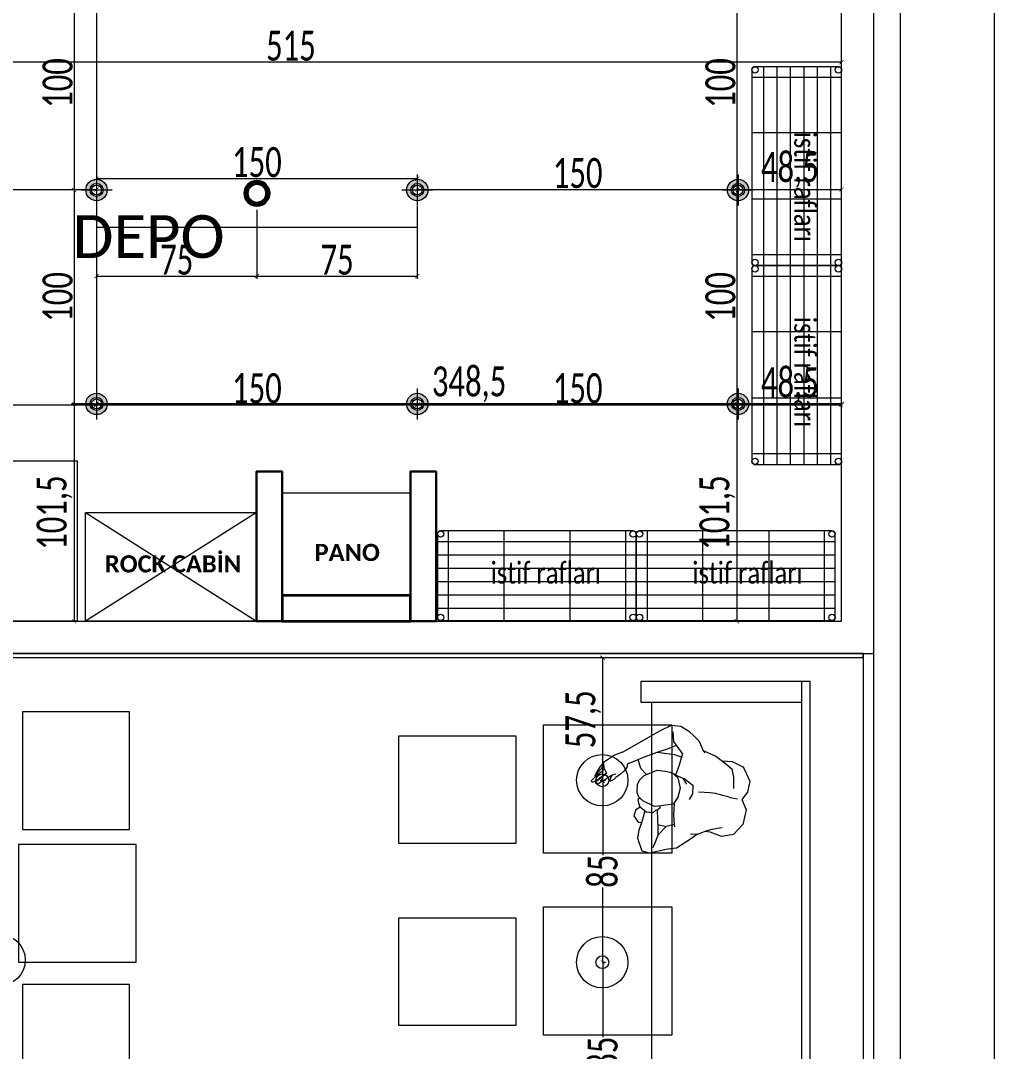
# Model space of a CAD drawing. Header units: millimetres. Extents: x -24 to 530668, y -246875 to -2983.
# Drawn here: x 266336.4 to 266791.7, y -114444.6 to -113962.8 of the extents above; entities that cross this region are included whole.
import ezdxf
from ezdxf.enums import TextEntityAlignment as Align

# ---------------------------------------------------------------- set-up
doc = ezdxf.new("R2010")
doc.units = ezdxf.units.MM
doc.header["$PDMODE"] = 2
doc.layers.get('0').update_dxf_attribs({"lineweight": 20})
for name, color, linetype, lineweight in [('10_1_1_BA_tasiyici', 1, 'Continuous', 40), ('ahsap', 34, 'Continuous', 25), ('aydınlatma', 40, 'Continuous', 20), ('elektrik panosu', 1, 'Continuous', 25), ('t_aydınlatma', 40, 'Continuous', 18), ('t_kutu p', 50, 'Continuous', 30), ('t_tarama', 253, 'Continuous', 5), ('ölçü', 251, 'Continuous', 5)]:
    doc.layers.add(name, color=color, linetype=linetype, lineweight=lineweight)
doc.styles.add('OLUŞTURULMUŞ_STİL_1', font='arialbd.ttf')
doc.styles.get("Standard").update_dxf_attribs({"font": 'times.ttf', "height": 12})
doc.styles.add('text2', font='calibri.ttf', dxfattribs={"width": 0.8})
doc.styles.add('txt_tur_1', font='arial.ttf', dxfattribs={"height": 1.5})
doc.styles.add('Ölçü50', font='calibri.ttf', dxfattribs={"width": 0.7})
doc.dimstyles.new('olcu10', dxfattribs={"dimtxt": 14, "dimasz": 2, "dimexe": 1.25, "dimexo": 0.625, "dimgap": 0.5, "dimtad": 1, "dimdec": 1, "dimrnd": 0.5, "dimzin": 9, "dimtxsty": 'Ölçü50', "dimblk": 'ARCHTICK', "dimcen": 2, "dimclrd": 256, "dimclre": 256, "dimclrt": 6, "dimazin": 2, "dimtfac": 1, "dimtdec": 1, "dimtix": 1, "dimtmove": 0, "dimatfit": 3, "dimldrblk": 'ARCHTICK', "dimfxl": 1, "dimlwd": -1, "dimarcsym": 0})

# ---------------------------------------------------------------- blocks, each defined once
blk = doc.blocks.new('DGHH')
at = {"layer": 'aydınlatma'}
for radius in [20, 5]:
    blk.add_circle((254314.95, -103870.92, 2092.61), radius, dxfattribs=at)
blk = doc.blocks.new('sıva altı armatür')
at = {"layer": 't_aydınlatma', "lineweight": 5}
h = blk.add_hatch(color=256, dxfattribs=at)
h.dxf.hatch_style = 1
h.paths.add_polyline_path([(-5, 0.03), (-3.04, 0.03, -0.404348), (-0.07, 3.04), (-0.07, 5, 0.408216)])
h.paths.add_polyline_path([(-5, 0.03, 0.412028), (-0.07, -5), (-0.07, -3.04, -0.410615), (-3.04, 0.03)])
h.paths.add_polyline_path([(0, -3.04, -0.005763), (-0.07, -3.04), (-0.07, -5, 0.003498), (0, -5, 0.416126), (5, 0.03), (3.04, 0.03, -0.417365)])
h.paths.add_polyline_path([(0, 5, 0.003498), (-0.07, 5), (-0.07, 3.04, -0.005763), (0, 3.04, -0.411069), (3.04, 0.03), (5, 0.03, 0.412304)])
for p, q in [((0, 7.25), (0, -7.25)), ((-7.25, 0), (7.25, 0))]:
    blk.add_line(p, q, dxfattribs=at)
for radius in [5, 3.04, 2.32]:
    blk.add_circle((0, 0), radius, dxfattribs=at)
blk = doc.blocks.new('_ArchTick')
at = {"color": 0, "linetype": 'ByBlock', "const_width": 0.15}
blk.add_lwpolyline([(-0.5, -0.5), (0.5, 0.5)], dxfattribs=at)
blk = doc.blocks.new('*D806')
at = {"layer": 'DEFPOINTS', "color": 0, "transparency": 16777216}
for p in [(261160.21, -113531.29), (261159.65, -113631.29), (261160.21, -113631.29)]:
    blk.add_point(p, dxfattribs=at)
at = {"layer": 'ölçü', "lineweight": -2, "transparency": 16777216}
for p, q in [((261159.58, -113531.29), (261158.4, -113531.29)), ((261159.58, -113631.29), (261158.4, -113631.29))]:
    blk.add_line(p, q, dxfattribs=at)
at = {"layer": 'ölçü', "transparency": 16777216}
blk.add_line((261159.65, -113531.29), (261159.65, -113631.29), dxfattribs=at)
at = {"layer": 'ölçü', "transparency": 16777216, "xscale": 2, "yscale": 2, "zscale": 2}
for p, rotation in [((261159.65, -113531.29), 90), ((261159.65, -113631.29), 270)]:
    blk.add_blockref('_ArchTick', p, dxfattribs=dict(at, rotation=rotation))
at = {"layer": 'ölçü', "color": 6, "transparency": 16777216, "insert": (261151.98, -113581.29), "char_height": 14, "attachment_point": 5, "rotation": 90, "style": 'Ölçü50'}
blk.add_mtext('100', dxfattribs=at)
blk = doc.blocks.new('*D807')
at = {"layer": 'DEFPOINTS', "color": 0, "transparency": 16777216}
for p in [(261160.21, -113631.29), (261159.65, -113731.29), (261160.21, -113731.29)]:
    blk.add_point(p, dxfattribs=at)
at = {"layer": 'ölçü', "lineweight": -2, "transparency": 16777216}
for p, q in [((261159.58, -113631.29), (261158.4, -113631.29)), ((261159.58, -113731.29), (261158.4, -113731.29))]:
    blk.add_line(p, q, dxfattribs=at)
at = {"layer": 'ölçü', "transparency": 16777216}
blk.add_line((261159.65, -113631.29), (261159.65, -113731.29), dxfattribs=at)
at = {"layer": 'ölçü', "transparency": 16777216, "xscale": 2, "yscale": 2, "zscale": 2}
for p, rotation in [((261159.65, -113631.29), 90), ((261159.65, -113731.29), 270)]:
    blk.add_blockref('_ArchTick', p, dxfattribs=dict(at, rotation=rotation))
at = {"layer": 'ölçü', "color": 6, "transparency": 16777216, "insert": (261151.98, -113681.29), "char_height": 14, "attachment_point": 5, "rotation": 90, "style": 'Ölçü50'}
blk.add_mtext('100', dxfattribs=at)
blk = doc.blocks.new('*D808')
at = {"layer": 'DEFPOINTS', "color": 0, "transparency": 16777216}
for p in [(261160.21, -113731.29), (261159.65, -113832.9), (261160.21, -113832.9)]:
    blk.add_point(p, dxfattribs=at)
at = {"layer": 'ölçü', "lineweight": -2, "transparency": 16777216}
for p, q in [((261159.58, -113731.29), (261158.4, -113731.29)), ((261159.58, -113832.9), (261158.4, -113832.9))]:
    blk.add_line(p, q, dxfattribs=at)
at = {"layer": 'ölçü', "transparency": 16777216}
blk.add_line((261159.65, -113731.29), (261159.65, -113832.9), dxfattribs=at)
at = {"layer": 'ölçü', "transparency": 16777216, "xscale": 2, "yscale": 2, "zscale": 2}
for p, rotation in [((261159.65, -113731.29), 90), ((261159.65, -113832.9), 270)]:
    blk.add_blockref('_ArchTick', p, dxfattribs=dict(at, rotation=rotation))
at = {"layer": 'ölçü', "color": 6, "transparency": 16777216, "insert": (261150.52, -113782.1), "char_height": 14, "attachment_point": 5, "rotation": 90, "style": 'Ölçü50'}
blk.add_mtext('101,5', dxfattribs=at)
blk = doc.blocks.new('*D810')
at = {"layer": 'DEFPOINTS', "color": 0, "transparency": 16777216}
for p in [(260710.21, -113631.29), (260860.21, -113631.08), (260860.21, -113631.08)]:
    blk.add_point(p, dxfattribs=at)
at = {"layer": 'ölçü', "lineweight": -2, "transparency": 16777216}
for p, q in [((260710.21, -113630.66), (260710.21, -113629.83)), ((260860.21, -113631.71), (260860.21, -113632.33))]:
    blk.add_line(p, q, dxfattribs=at)
at = {"layer": 'ölçü', "transparency": 16777216}
blk.add_line((260710.21, -113631.08), (260860.21, -113631.08), dxfattribs=at)
at = {"layer": 'ölçü', "transparency": 16777216, "xscale": 2, "yscale": 2, "zscale": 2, "rotation": 180}
blk.add_blockref('_ArchTick', (260710.21, -113631.08), dxfattribs=at)
at = {"layer": 'ölçü', "transparency": 16777216, "xscale": 2, "yscale": 2, "zscale": 2}
blk.add_blockref('_ArchTick', (260860.21, -113631.08), dxfattribs=at)
at = {"layer": 'ölçü', "color": 6, "transparency": 16777216, "insert": (260785.21, -113623.41), "char_height": 14, "attachment_point": 5, "style": 'Ölçü50'}
blk.add_mtext('150', dxfattribs=at)
blk = doc.blocks.new('*D811')
at = {"layer": 'DEFPOINTS', "color": 0, "transparency": 16777216}
for p in [(260860.21, -113626), (261010.21, -113626), (261010.21, -113626)]:
    blk.add_point(p, dxfattribs=at)
at = {"layer": 'ölçü', "transparency": 16777216}
blk.add_line((260860.21, -113626), (261010.21, -113626), dxfattribs=at)
at = {"layer": 'ölçü', "lineweight": -2, "transparency": 16777216}
for p, q in [((260860.21, -113626.63), (260860.21, -113627.25)), ((261010.21, -113626.63), (261010.21, -113627.25))]:
    blk.add_line(p, q, dxfattribs=at)
at = {"layer": 'ölçü', "transparency": 16777216, "xscale": 2, "yscale": 2, "zscale": 2, "rotation": 180}
blk.add_blockref('_ArchTick', (260860.21, -113626), dxfattribs=at)
at = {"layer": 'ölçü', "transparency": 16777216, "xscale": 2, "yscale": 2, "zscale": 2}
blk.add_blockref('_ArchTick', (261010.21, -113626), dxfattribs=at)
at = {"layer": 'ölçü', "color": 6, "transparency": 16777216, "insert": (260935.21, -113618.33), "char_height": 14, "attachment_point": 5, "style": 'Ölçü50'}
blk.add_mtext('150', dxfattribs=at)
blk = doc.blocks.new('*D812')
at = {"layer": 'DEFPOINTS', "color": 0, "transparency": 16777216}
for p in [(261010.21, -113631.08), (261160.21, -113631.08), (261160.21, -113631.85)]:
    blk.add_point(p, dxfattribs=at)
at = {"layer": 'ölçü', "transparency": 16777216}
blk.add_line((261010.21, -113631.08), (261160.21, -113631.08), dxfattribs=at)
at = {"layer": 'ölçü', "lineweight": -2, "transparency": 16777216}
for p, q in [((261160.21, -113631.22), (261160.21, -113629.83)), ((261010.21, -113631.71), (261010.21, -113632.33))]:
    blk.add_line(p, q, dxfattribs=at)
at = {"layer": 'ölçü', "transparency": 16777216, "xscale": 2, "yscale": 2, "zscale": 2, "rotation": 180}
blk.add_blockref('_ArchTick', (261010.21, -113631.08), dxfattribs=at)
at = {"layer": 'ölçü', "transparency": 16777216, "xscale": 2, "yscale": 2, "zscale": 2}
blk.add_blockref('_ArchTick', (261160.21, -113631.08), dxfattribs=at)
at = {"layer": 'ölçü', "color": 6, "transparency": 16777216, "insert": (261085.21, -113623.41), "char_height": 14, "attachment_point": 5, "style": 'Ölçü50'}
blk.add_mtext('150', dxfattribs=at)
blk = doc.blocks.new('*D813')
at = {"layer": 'DEFPOINTS', "color": 0, "transparency": 16777216}
for p in [(261208.63, -113631.08), (261160.21, -113631.85), (261208.63, -113633.96)]:
    blk.add_point(p, dxfattribs=at)
at = {"layer": 'ölçü', "lineweight": -2, "transparency": 16777216}
for p, q in [((261160.21, -113631.22), (261160.21, -113629.83)), ((261208.63, -113633.34), (261208.63, -113629.83))]:
    blk.add_line(p, q, dxfattribs=at)
at = {"layer": 'ölçü', "transparency": 16777216}
blk.add_line((261160.21, -113631.08), (261208.63, -113631.08), dxfattribs=at)
at = {"layer": 'ölçü', "transparency": 16777216, "xscale": 2, "yscale": 2, "zscale": 2, "rotation": 180}
blk.add_blockref('_ArchTick', (261160.21, -113631.08), dxfattribs=at)
at = {"layer": 'ölçü', "transparency": 16777216, "xscale": 2, "yscale": 2, "zscale": 2}
blk.add_blockref('_ArchTick', (261208.63, -113631.08), dxfattribs=at)
at = {"layer": 'ölçü', "color": 6, "transparency": 16777216, "insert": (261184.42, -113621.95), "char_height": 14, "attachment_point": 5, "style": 'Ölçü50'}
blk.add_mtext('48,5', dxfattribs=at)
blk = doc.blocks.new('*D814')
at = {"layer": 'DEFPOINTS', "color": 0, "transparency": 16777216}
for p in [(260693.61, -113571.51), (261208.63, -113574.39), (260693.61, -113671.33)]:
    blk.add_point(p, dxfattribs=at)
at = {"layer": 'ölçü', "lineweight": -2, "transparency": 16777216}
for p, q in [((260693.61, -113670.7), (260693.61, -113570.26)), ((261208.63, -113573.77), (261208.63, -113570.26))]:
    blk.add_line(p, q, dxfattribs=at)
at = {"layer": 'ölçü', "transparency": 16777216}
blk.add_line((261208.63, -113571.51), (260693.61, -113571.51), dxfattribs=at)
at = {"layer": 'ölçü', "transparency": 16777216, "xscale": 2, "yscale": 2, "zscale": 2, "rotation": 180}
blk.add_blockref('_ArchTick', (260693.61, -113571.51), dxfattribs=at)
at = {"layer": 'ölçü', "transparency": 16777216, "xscale": 2, "yscale": 2, "zscale": 2}
blk.add_blockref('_ArchTick', (261208.63, -113571.51), dxfattribs=at)
at = {"layer": 'ölçü', "color": 6, "transparency": 16777216, "insert": (260951.12, -113563.89), "char_height": 14, "attachment_point": 5, "style": 'Ölçü50'}
blk.add_mtext('515', dxfattribs=at)
blk = doc.blocks.new('*D817')
at = {"layer": 'DEFPOINTS', "color": 0, "transparency": 16777216}
for p in [(260710.21, -113729.57), (260860.21, -113731.29), (260860.21, -113731.7)]:
    blk.add_point(p, dxfattribs=at)
at = {"layer": 'ölçü', "lineweight": -2, "transparency": 16777216}
for p, q in [((260710.21, -113730.2), (260710.21, -113732.95)), ((260860.21, -113731.91), (260860.21, -113732.95))]:
    blk.add_line(p, q, dxfattribs=at)
at = {"layer": 'ölçü', "transparency": 16777216}
blk.add_line((260710.21, -113731.7), (260860.21, -113731.7), dxfattribs=at)
at = {"layer": 'ölçü', "transparency": 16777216, "xscale": 2, "yscale": 2, "zscale": 2, "rotation": 180}
blk.add_blockref('_ArchTick', (260710.21, -113731.7), dxfattribs=at)
at = {"layer": 'ölçü', "transparency": 16777216, "xscale": 2, "yscale": 2, "zscale": 2}
blk.add_blockref('_ArchTick', (260860.21, -113731.7), dxfattribs=at)
at = {"layer": 'ölçü', "color": 6, "transparency": 16777216, "insert": (260785.21, -113724.03), "char_height": 14, "attachment_point": 5, "style": 'Ölçü50'}
blk.add_mtext('150', dxfattribs=at)
blk = doc.blocks.new('*D818')
at = {"layer": 'DEFPOINTS', "color": 0, "transparency": 16777216}
for p in [(260860.21, -113731.29), (261010.21, -113731.29), (261010.21, -113731.7)]:
    blk.add_point(p, dxfattribs=at)
at = {"layer": 'ölçü', "transparency": 16777216}
blk.add_line((260860.21, -113731.7), (261010.21, -113731.7), dxfattribs=at)
at = {"layer": 'ölçü', "lineweight": -2, "transparency": 16777216}
for p, q in [((260860.21, -113731.91), (260860.21, -113732.95)), ((261010.21, -113731.91), (261010.21, -113732.95))]:
    blk.add_line(p, q, dxfattribs=at)
at = {"layer": 'ölçü', "transparency": 16777216, "xscale": 2, "yscale": 2, "zscale": 2, "rotation": 180}
blk.add_blockref('_ArchTick', (260860.21, -113731.7), dxfattribs=at)
at = {"layer": 'ölçü', "transparency": 16777216, "xscale": 2, "yscale": 2, "zscale": 2}
blk.add_blockref('_ArchTick', (261010.21, -113731.7), dxfattribs=at)
at = {"layer": 'ölçü', "color": 6, "transparency": 16777216, "insert": (260935.21, -113724.03), "char_height": 14, "attachment_point": 5, "style": 'Ölçü50'}
blk.add_mtext('150', dxfattribs=at)
blk = doc.blocks.new('*D819')
at = {"layer": 'DEFPOINTS', "color": 0, "transparency": 16777216}
for p in [(261010.21, -113731.29), (261160.21, -113731.29), (261160.21, -113731.7)]:
    blk.add_point(p, dxfattribs=at)
at = {"layer": 'ölçü', "transparency": 16777216}
blk.add_line((261010.21, -113731.7), (261160.21, -113731.7), dxfattribs=at)
at = {"layer": 'ölçü', "lineweight": -2, "transparency": 16777216}
for p, q in [((261010.21, -113731.91), (261010.21, -113732.95)), ((261160.21, -113731.91), (261160.21, -113732.95))]:
    blk.add_line(p, q, dxfattribs=at)
at = {"layer": 'ölçü', "transparency": 16777216, "xscale": 2, "yscale": 2, "zscale": 2, "rotation": 180}
blk.add_blockref('_ArchTick', (261010.21, -113731.7), dxfattribs=at)
at = {"layer": 'ölçü', "transparency": 16777216, "xscale": 2, "yscale": 2, "zscale": 2}
blk.add_blockref('_ArchTick', (261160.21, -113731.7), dxfattribs=at)
at = {"layer": 'ölçü', "color": 6, "transparency": 16777216, "insert": (261085.21, -113724.03), "char_height": 14, "attachment_point": 5, "style": 'Ölçü50'}
blk.add_mtext('150', dxfattribs=at)
blk = doc.blocks.new('*D820')
at = {"layer": 'DEFPOINTS', "color": 0, "transparency": 16777216}
for p in [(261160.21, -113731.29), (261208.63, -113731.29), (261208.63, -113731.7)]:
    blk.add_point(p, dxfattribs=at)
at = {"layer": 'ölçü', "transparency": 16777216}
blk.add_line((261160.21, -113731.7), (261208.63, -113731.7), dxfattribs=at)
at = {"layer": 'ölçü', "lineweight": -2, "transparency": 16777216}
for p, q in [((261160.21, -113731.91), (261160.21, -113732.95)), ((261208.63, -113731.91), (261208.63, -113732.95))]:
    blk.add_line(p, q, dxfattribs=at)
at = {"layer": 'ölçü', "transparency": 16777216, "xscale": 2, "yscale": 2, "zscale": 2, "rotation": 180}
blk.add_blockref('_ArchTick', (261160.21, -113731.7), dxfattribs=at)
at = {"layer": 'ölçü', "transparency": 16777216, "xscale": 2, "yscale": 2, "zscale": 2}
blk.add_blockref('_ArchTick', (261208.63, -113731.7), dxfattribs=at)
at = {"layer": 'ölçü', "color": 6, "transparency": 16777216, "insert": (261184.42, -113722.57), "char_height": 14, "attachment_point": 5, "style": 'Ölçü50'}
blk.add_mtext('48,5', dxfattribs=at)
blk = doc.blocks.new('*D821')
at = {"layer": 'DEFPOINTS', "color": 0, "transparency": 16777216}
for p in [(260860.21, -113531.29), (260860.21, -113731.29), (261208.63, -113731.29)]:
    blk.add_point(p, dxfattribs=at)
at = {"layer": 'ölçü', "lineweight": -2, "transparency": 16777216}
for p, q in [((260860.21, -113531.91), (260860.21, -113732.54)), ((261208.63, -113730.66), (261208.63, -113730.04))]:
    blk.add_line(p, q, dxfattribs=at)
at = {"layer": 'ölçü', "transparency": 16777216}
blk.add_line((261208.63, -113731.29), (260860.21, -113731.29), dxfattribs=at)
at = {"layer": 'ölçü', "transparency": 16777216, "xscale": 2, "yscale": 2, "zscale": 2, "rotation": 180}
blk.add_blockref('_ArchTick', (260860.21, -113731.29), dxfattribs=at)
at = {"layer": 'ölçü', "transparency": 16777216, "xscale": 2, "yscale": 2, "zscale": 2}
blk.add_blockref('_ArchTick', (261208.63, -113731.29), dxfattribs=at)
at = {"layer": 'ölçü', "color": 6, "transparency": 16777216, "insert": (261034.42, -113722.16), "char_height": 14, "attachment_point": 5, "style": 'Ölçü50'}
blk.add_mtext('348,5', dxfattribs=at)
blk = doc.blocks.new('*D823')
at = {"layer": 'DEFPOINTS', "color": 0, "transparency": 16777216}
for p in [(260860.21, -113531.29), (260849.72, -113631.29), (260860.21, -113631.29)]:
    blk.add_point(p, dxfattribs=at)
at = {"layer": 'ölçü', "lineweight": -2, "transparency": 16777216}
for p, q in [((260859.58, -113531.29), (260848.47, -113531.29)), ((260859.58, -113631.29), (260848.47, -113631.29))]:
    blk.add_line(p, q, dxfattribs=at)
at = {"layer": 'ölçü', "transparency": 16777216}
blk.add_line((260849.72, -113531.29), (260849.72, -113631.29), dxfattribs=at)
at = {"layer": 'ölçü', "transparency": 16777216, "xscale": 2, "yscale": 2, "zscale": 2}
for p, rotation in [((260849.72, -113531.29), 90), ((260849.72, -113631.29), 270)]:
    blk.add_blockref('_ArchTick', p, dxfattribs=dict(at, rotation=rotation))
at = {"layer": 'ölçü', "color": 6, "transparency": 16777216, "insert": (260842.05, -113581.29), "char_height": 14, "attachment_point": 5, "rotation": 90, "style": 'Ölçü50'}
blk.add_mtext('100', dxfattribs=at)
blk = doc.blocks.new('*D824')
at = {"layer": 'DEFPOINTS', "color": 0, "transparency": 16777216}
for p in [(260860.21, -113631.29), (260849.72, -113731.29), (260860.21, -113731.29)]:
    blk.add_point(p, dxfattribs=at)
at = {"layer": 'ölçü', "lineweight": -2, "transparency": 16777216}
for p, q in [((260859.58, -113631.29), (260848.47, -113631.29)), ((260859.58, -113731.29), (260848.47, -113731.29))]:
    blk.add_line(p, q, dxfattribs=at)
at = {"layer": 'ölçü', "transparency": 16777216}
blk.add_line((260849.72, -113631.29), (260849.72, -113731.29), dxfattribs=at)
at = {"layer": 'ölçü', "transparency": 16777216, "xscale": 2, "yscale": 2, "zscale": 2}
for p, rotation in [((260849.72, -113631.29), 90), ((260849.72, -113731.29), 270)]:
    blk.add_blockref('_ArchTick', p, dxfattribs=dict(at, rotation=rotation))
at = {"layer": 'ölçü', "color": 6, "transparency": 16777216, "insert": (260842.05, -113681.29), "char_height": 14, "attachment_point": 5, "rotation": 90, "style": 'Ölçü50'}
blk.add_mtext('100', dxfattribs=at)
blk = doc.blocks.new('*D825')
at = {"layer": 'DEFPOINTS', "color": 0, "transparency": 16777216}
for p in [(260860.21, -113731.29), (260849.72, -113832.9), (260850.73, -113832.9)]:
    blk.add_point(p, dxfattribs=at)
at = {"layer": 'ölçü', "lineweight": -2, "transparency": 16777216}
for p, q in [((260859.58, -113731.29), (260848.47, -113731.29)), ((260850.11, -113832.9), (260848.47, -113832.9))]:
    blk.add_line(p, q, dxfattribs=at)
at = {"layer": 'ölçü', "transparency": 16777216}
blk.add_line((260849.72, -113731.29), (260849.72, -113832.9), dxfattribs=at)
at = {"layer": 'ölçü', "transparency": 16777216, "xscale": 2, "yscale": 2, "zscale": 2}
for p, rotation in [((260849.72, -113731.29), 90), ((260849.72, -113832.9), 270)]:
    blk.add_blockref('_ArchTick', p, dxfattribs=dict(at, rotation=rotation))
at = {"layer": 'ölçü', "color": 6, "transparency": 16777216, "insert": (260840.59, -113782.1), "char_height": 14, "attachment_point": 5, "rotation": 90, "style": 'Ölçü50'}
blk.add_mtext('101,5', dxfattribs=at)
blk = doc.blocks.new('*D832')
at = {"layer": 'DEFPOINTS', "color": 0, "transparency": 16777216}
for p in [(261096.73, -113992.28, 0), (261096.73, -114077.35, 0), (261096.93, -114077.35)]:
    blk.add_point(p, dxfattribs=at)
at = {"layer": 'ölçü', "transparency": 16777216}
for p, q in [((261096.93, -113992.28), (261096.93, -114027.25)), ((261096.93, -114077.35), (261096.93, -114042.38))]:
    blk.add_line(p, q, dxfattribs=at)
at = {"layer": 'ölçü', "lineweight": -2, "transparency": 16777216}
for p, q in [((261097.35, -113992.28), (261098.18, -113992.28)), ((261097.35, -114077.35), (261098.18, -114077.35))]:
    blk.add_line(p, q, dxfattribs=at)
at = {"layer": 'ölçü', "transparency": 16777216, "xscale": 2, "yscale": 2, "zscale": 2}
for p, rotation in [((261096.93, -113992.28), 90), ((261096.93, -114077.35), 270)]:
    blk.add_blockref('_ArchTick', p, dxfattribs=dict(at, rotation=rotation))
at = {"layer": 'ölçü', "color": 6, "transparency": 16777216, "insert": (261096.93, -114034.82), "char_height": 14, "attachment_point": 5, "rotation": 90, "style": 'Ölçü50'}
blk.add_mtext('85', dxfattribs=at)
blk = doc.blocks.new('dg')
at = {"layer": '10_1_1_BA_tasiyici', "color": 1}
for radius in [5.68, 5.11, 4.54]:
    blk.add_circle((249386.52, -105023.37), radius, dxfattribs=at)
blk = doc.blocks.new('*D867')
at = {"layer": 'DEFPOINTS', "color": 0, "transparency": 16777216}
for p in [(260860.21, -113638.19), (260935.21, -113639.97), (260935.21, -113671.56)]:
    blk.add_point(p, dxfattribs=at)
at = {"layer": 'ölçü', "lineweight": -2, "transparency": 16777216}
for p, q in [((260860.21, -113638.82), (260860.21, -113672.81)), ((260935.21, -113640.59), (260935.21, -113672.81))]:
    blk.add_line(p, q, dxfattribs=at)
at = {"layer": 'ölçü', "transparency": 16777216}
blk.add_line((260860.21, -113671.56), (260935.21, -113671.56), dxfattribs=at)
at = {"layer": 'ölçü', "transparency": 16777216, "xscale": 2, "yscale": 2, "zscale": 2, "rotation": 180}
blk.add_blockref('_ArchTick', (260860.21, -113671.56), dxfattribs=at)
at = {"layer": 'ölçü', "transparency": 16777216, "xscale": 2, "yscale": 2, "zscale": 2}
blk.add_blockref('_ArchTick', (260935.21, -113671.56), dxfattribs=at)
at = {"layer": 'ölçü', "color": 6, "transparency": 16777216, "insert": (260897.71, -113663.96), "char_height": 14, "attachment_point": 5, "style": 'Ölçü50'}
blk.add_mtext('75', dxfattribs=at)
blk = doc.blocks.new('*D868')
at = {"layer": 'DEFPOINTS', "color": 0, "transparency": 16777216}
for p in [(260935.21, -113640.87), (261010.21, -113638.19), (261010.21, -113671.56)]:
    blk.add_point(p, dxfattribs=at)
at = {"layer": 'ölçü', "lineweight": -2, "transparency": 16777216}
for p, q in [((261010.21, -113638.82), (261010.21, -113672.81)), ((260935.21, -113641.49), (260935.21, -113672.81))]:
    blk.add_line(p, q, dxfattribs=at)
at = {"layer": 'ölçü', "transparency": 16777216}
blk.add_line((260935.21, -113671.56), (261010.21, -113671.56), dxfattribs=at)
at = {"layer": 'ölçü', "transparency": 16777216, "xscale": 2, "yscale": 2, "zscale": 2, "rotation": 180}
blk.add_blockref('_ArchTick', (260935.21, -113671.56), dxfattribs=at)
at = {"layer": 'ölçü', "transparency": 16777216, "xscale": 2, "yscale": 2, "zscale": 2}
blk.add_blockref('_ArchTick', (261010.21, -113671.56), dxfattribs=at)
at = {"layer": 'ölçü', "color": 6, "transparency": 16777216, "insert": (260972.71, -113663.96), "char_height": 14, "attachment_point": 5, "style": 'Ölçü50'}
blk.add_mtext('75', dxfattribs=at)
blk = doc.blocks.new('*D904')
at = {"layer": 'DEFPOINTS', "color": 0, "transparency": 16777216}
for p in [(261096.73, -113907.22, 0), (261096.73, -113992.28, 0), (261096.93, -113992.28)]:
    blk.add_point(p, dxfattribs=at)
at = {"layer": 'ölçü', "transparency": 16777216}
for p, q in [((261096.93, -113907.22), (261096.93, -113942.19)), ((261096.93, -113992.28), (261096.93, -113957.31))]:
    blk.add_line(p, q, dxfattribs=at)
at = {"layer": 'ölçü', "lineweight": -2, "transparency": 16777216}
for p, q in [((261097.35, -113907.22), (261098.18, -113907.22)), ((261097.35, -113992.28), (261098.18, -113992.28))]:
    blk.add_line(p, q, dxfattribs=at)
at = {"layer": 'ölçü', "transparency": 16777216, "xscale": 2, "yscale": 2, "zscale": 2}
for p, rotation in [((261096.93, -113907.22), 90), ((261096.93, -113992.28), 270)]:
    blk.add_blockref('_ArchTick', p, dxfattribs=dict(at, rotation=rotation))
at = {"layer": 'ölçü', "color": 6, "transparency": 16777216, "insert": (261096.93, -113949.75), "char_height": 14, "attachment_point": 5, "rotation": 90, "style": 'Ölçü50'}
blk.add_mtext('85', dxfattribs=at)
blk = doc.blocks.new('*D905')
at = {"layer": 'DEFPOINTS', "color": 0, "transparency": 16777216}
for p in [(261096.93, -113849.9), (261096.93, -113849.9), (261096.93, -113907.53)]:
    blk.add_point(p, dxfattribs=at)
at = {"layer": 'ölçü', "lineweight": -2, "transparency": 16777216}
for p, q in [((261096.31, -113849.9), (261095.68, -113849.9)), ((261096.31, -113907.53), (261095.68, -113907.53))]:
    blk.add_line(p, q, dxfattribs=at)
at = {"layer": 'ölçü', "transparency": 16777216}
blk.add_line((261096.93, -113907.53), (261096.93, -113849.9), dxfattribs=at)
at = {"layer": 'ölçü', "transparency": 16777216, "xscale": 2, "yscale": 2, "zscale": 2}
for p, rotation in [((261096.93, -113849.9), 90), ((261096.93, -113907.53), 270)]:
    blk.add_blockref('_ArchTick', p, dxfattribs=dict(at, rotation=rotation))
at = {"layer": 'ölçü', "color": 6, "transparency": 16777216, "insert": (261087.87, -113878.72), "char_height": 14, "attachment_point": 5, "rotation": 90, "style": 'Ölçü50'}
blk.add_mtext('57,5', dxfattribs=at)
blk = doc.blocks.new('isttif rafı-flat-4')
for p, q in [((-1104.87, -1286.02), (-1104.87, -1379.02)), ((-1098.62, -1286.02), (-1098.62, -1379.02)), ((-1092.37, -1286.02), (-1092.37, -1379.02)), ((-1086.12, -1286.02), (-1086.12, -1379.02)), ((-1079.87, -1286.02), (-1079.87, -1379.02)), ((-1073.62, -1286.02), (-1073.62, -1379.02)), ((-1109.96, -1291.09), (-1067.96, -1291.09)), ((-1109.96, -1317.02), (-1067.96, -1317.02)), ((-1109.96, -1348.02), (-1067.96, -1348.02)), ((-1109.96, -1373.94), (-1067.96, -1373.94))]:
    blk.add_line(p, q)
blk.add_lwpolyline([(-1109.96, -1287.52), (-1109.96, -1377.52, 0.414214), (-1108.46, -1379.02), (-1069.46, -1379.02, 0.414214), (-1067.96, -1377.52), (-1067.96, -1287.52, 0.414214), (-1069.46, -1286.02), (-1108.46, -1286.02, 0.414214)], format="xyb", close=True)
for centre in [(-1108.46, -1287.52), (-1069.46, -1287.52), (-1108.46, -1377.52), (-1069.46, -1377.52)]:
    blk.add_circle(centre, 1.5)
blk = doc.blocks.new('dada')
for p, q in [((219967.82, -31810.1), (219965.63, -31815.29)), ((219973.43, -31806.86), (219967.82, -31810.1)), ((219980.49, -31806.97), (219973.43, -31806.86)), ((219984.71, -31810.01), (219980.49, -31806.97)), ((219988.56, -31808.22), (219984.71, -31810.01)), ((219993.91, -31808.37), (219988.56, -31808.22)), ((219998.88, -31812.26), (219993.91, -31808.37)), ((219965.63, -31815.29), (219966.32, -31821.02)), ((219984.28, -31815.56), (219984.55, -31812.14)), ((219984.57, -31817.26), (219984.28, -31815.56)), ((219993.96, -31816.3), (219988.77, -31815.1)), ((219999.67, -31813.16), (219998.88, -31812.26)), ((220000.91, -31818.54), (219999.67, -31813.16)), ((219966.74, -31822.57), (219967.93, -31820.3)), ((219967.93, -31820.3), (219969.4, -31817.13)), ((219969.4, -31817.13), (219969.8, -31816.05)), ((219984.6, -31818.7), (219984.57, -31817.26)), ((219984.6, -31820.52), (219984.6, -31818.7)), ((219997.59, -31817.95), (219993.96, -31816.3)), ((219999.73, -31822.23), (219997.59, -31817.95)), ((220000.18, -31823.15), (220000.91, -31818.54)), ((219964.1, -31826.49), (219966.74, -31822.57)), ((219966.32, -31821.02), (219966.1, -31823.52)), ((219984.36, -31825.28), (219984.72, -31822.78)), ((219984.72, -31822.78), (219984.6, -31820.52)), ((220001.59, -31826.62), (219999.73, -31822.23)), ((219961.55, -31828.75), (219955.53, -31834.58)), ((219964.1, -31826.49), (219961.55, -31828.75)), ((219963.56, -31829.8), (219964.1, -31826.49)), ((219983.43, -31830.57), (219984.36, -31825.28)), ((220002.81, -31832.98), (220001.59, -31826.62)), ((219955.53, -31834.58), (219954.16, -31838.39)), ((219981.99, -31833.12), (219978.94, -31834.02)), ((219985.92, -31833.89), (219981.99, -31833.12)), ((219988.02, -31838.63), (219985.92, -31833.89)), ((220002.93, -31833.11), (220001.86, -31831.93)), ((220006.66, -31835.82), (220002.93, -31833.11)), ((219954.16, -31838.39), (219950.29, -31846.24)), ((219965.95, -31838.14), (219964.26, -31841.56)), ((219965.95, -31838.14), (219964.98, -31837.71)), ((219970.28, -31839.47), (219965.95, -31838.14)), ((219975.28, -31840.42), (219970.28, -31839.47)), ((219978.82, -31839.44), (219975.15, -31840.74)), ((219983.21, -31839.4), (219978.82, -31839.44)), ((219987.64, -31841.51), (219983.21, -31839.4)), ((219988.07, -31839.19), (219985.66, -31836.85)), ((219988.07, -31839.19), (219988.02, -31838.63)), ((219988.47, -31841.63), (219988.07, -31839.19)), ((220008.27, -31838.35), (220006.66, -31835.82)), ((220010.11, -31841.56), (220008.27, -31838.35)), ((219959.4, -31844.48), (219954.91, -31845.07)), ((219964.26, -31841.56), (219959.4, -31844.48)), ((219962.84, -31845.25), (219959.4, -31844.48)), ((219964.25, -31845.64), (219964.26, -31841.56)), ((219975.15, -31840.74), (219972.56, -31847.46)), ((219989.39, -31844.89), (219987.64, -31841.51)), ((219989.1, -31844.08), (219988.47, -31841.63)), ((219993.46, -31842.32), (219988.64, -31842.96)), ((219989.4, -31845.86), (219989.1, -31844.08)), ((219999.27, -31842.1), (219993.46, -31842.32)), ((219997.93, -31845.57), (219997.61, -31842.23)), ((219999.27, -31842.1), (220002.34, -31845.71)), ((220011.49, -31845.77), (220010.11, -31841.56)), ((219950.29, -31846.24), (219950.45, -31849.81)), ((219954.91, -31845.07), (219953.11, -31845.59)), ((219970.62, -31847.5), (219962.84, -31845.25)), ((219969.08, -31849.16), (219968.58, -31852.23)), ((219970.59, -31848.03), (219969.08, -31849.16)), ((219970.97, -31847.21), (219970.59, -31848.03)), ((219972.17, -31846.32), (219970.97, -31847.21)), ((219972.17, -31846.32), (219972.92, -31846.53)), ((219972.56, -31847.46), (219972.17, -31849.01)), ((219972.17, -31849.01), (219973.41, -31854.95)), ((219988.91, -31851.81), (219989.4, -31847.79)), ((219989.4, -31847.79), (219989.39, -31844.89)), ((219997.01, -31853.72), (219997.93, -31845.57)), ((219997.01, -31853.72), (219999.97, -31848.98)), ((219999.97, -31848.98), (220002.34, -31845.71)), ((220002.34, -31845.71), (220003.54, -31847.27)), ((220003.54, -31847.27), (220008.04, -31848.65)), ((220010.84, -31850.1), (220011.49, -31845.77)), ((219950.45, -31849.81), (219955.8, -31853.26)), ((219955.8, -31853.26), (219959.9, -31853.53)), ((219959.9, -31853.53), (219963.48, -31853.17)), ((219963.15, -31854.85), (219963.36, -31853.18)), ((219963.48, -31853.17), (219967.29, -31852.84)), ((219967.29, -31852.84), (219968.82, -31852.87)), ((219968.58, -31852.23), (219970.19, -31855.43)), ((219968.58, -31852.23), (219968.58, -31852.23)), ((219985.09, -31857.09), (219988.91, -31851.81)), ((219993.17, -31859.66), (219997.01, -31853.72)), ((220007.38, -31854.47), (220010.84, -31850.1)), ((220010.84, -31850.1), (220010.84, -31850.1)), ((219965.64, -31857.49), (219963.15, -31854.85)), ((219968.51, -31857.12), (219965.64, -31857.49)), ((219970.32, -31855.52), (219968.51, -31857.12)), ((219970.19, -31855.43), (219971.96, -31856.56)), ((219971.96, -31856.56), (219973.39, -31857.25)), ((219973.39, -31857.25), (219974.3, -31857.1)), ((219973.41, -31854.95), (219974.93, -31857.36)), ((219974.3, -31857.1), (219974, -31855.88)), ((219974.93, -31857.36), (219976.56, -31858.48)), ((219976.56, -31858.48), (219980.28, -31859.2)), ((219980.28, -31859.2), (219982.44, -31858.76)), ((219982.44, -31858.76), (219985.09, -31857.09)), ((219985.8, -31856.21), (219987.9, -31859.37)), ((219998.72, -31863.72), (220003.67, -31858.47)), ((220003.67, -31858.47), (220007.38, -31854.47)), ((219987.9, -31859.37), (219991.64, -31861.58)), ((219988.57, -31865.91), (219991.64, -31861.58)), ((219991.64, -31861.58), (219993.17, -31859.66)), ((219993.34, -31869.51), (219998.72, -31863.72)), ((219983.16, -31868.07), (219981.05, -31869.82)), ((219984.86, -31866.77), (219983.16, -31868.07)), ((219986.8, -31865.87), (219984.86, -31866.77)), ((219988.57, -31865.91), (219986.8, -31865.87)), ((219980.08, -31870.45), (219978.82, -31871.79)), ((219978.82, -31871.79), (219978.86, -31872.05)), ((219978.86, -31872.05), (219979.15, -31872.17)), ((219979.15, -31872.17), (219981.22, -31871.84)), ((219979.15, -31874.38), (219980.27, -31873.42)), ((219981.05, -31869.82), (219980.08, -31870.45)), ((219980.27, -31873.42), (219981.5, -31872.16)), ((219981.22, -31871.84), (219982.18, -31871.28)), ((219981.5, -31872.16), (219982.18, -31871.28)), ((219982.18, -31871.28), (219982.73, -31870.18)), ((219991.22, -31872.75), (219987.88, -31875.86)), ((219993.34, -31869.51), (219991.22, -31872.75)), ((219976.27, -31878.1), (219976.66, -31876.87)), ((219976.41, -31878.38), (219976.27, -31878.1)), ((219976.48, -31879.78), (219978.12, -31877.92)), ((219976.66, -31876.87), (219977.52, -31876.06)), ((219977.86, -31877.77), (219976.79, -31878.46)), ((219977.52, -31876.06), (219978.45, -31875.03)), ((219978.67, -31877.01), (219977.86, -31877.77)), ((219978.12, -31877.92), (219979.05, -31877.16)), ((219978.45, -31875.03), (219979.15, -31874.38)), ((219980.13, -31875.83), (219978.67, -31877.01)), ((219979.05, -31877.16), (219980.26, -31876.22)), ((219981.04, -31877.69), (219979.16, -31879.29)), ((219982.07, -31874.36), (219980.13, -31875.83)), ((219980.26, -31876.22), (219981.28, -31875.32)), ((219982.21, -31876.84), (219981.04, -31877.69)), ((219983.47, -31877.43), (219981.25, -31878.56)), ((219981.28, -31875.32), (219982.23, -31874.56)), ((219982.23, -31874.56), (219982.07, -31874.36)), ((219982.21, -31876.84), (219983.86, -31875.88)), ((219982.23, -31874.56), (219983.86, -31875.88)), ((219985.17, -31876.82), (219983.47, -31877.43)), ((219983.86, -31875.88), (219986.68, -31877.05)), ((219986.68, -31877.05), (219984.29, -31878.28)), ((219985.98, -31876.82), (219985.17, -31876.82)), ((219987.88, -31875.86), (219986.68, -31877.05)), ((219976.79, -31878.46), (219976.41, -31878.38)), ((219976.62, -31880.37), (219976.48, -31879.78)), ((219976.88, -31880.62), (219976.62, -31880.37)), ((219979.16, -31879.29), (219976.88, -31880.62)), ((219981.25, -31878.56), (219979.16, -31879.29)), ((219979.44, -31879.52), (219979.16, -31879.29)), ((219981.03, -31879.23), (219979.44, -31879.52)), ((219984.29, -31878.28), (219981.03, -31879.23))]:
    blk.add_line(p, q)
blk = doc.blocks.new('aydınlatma sd')
at = {"layer": 't_tarama'}
for p, q in [((261236.11, -116061.97, -17966.19), (261236.11, -112799.7, -17966.19)), ((260935, -113782.12), (260855, -113832.9)), ((260855, -113782.12), (260935, -113832.9)), ((260693.61, -113832.9), (261208.64, -113832.9)), ((260678.61, -113847.9), (261223.64, -113847.9)), ((261218.64, -113847.9), (261218.64, -114305.98)), ((261189.89, -113860.88), (261189.89, -114291.12)), ((261193.89, -114291.12), (261193.89, -113860.88))]:
    blk.add_line(p, q, dxfattribs=at)
at = {"layer": 't_tarama', "elevation": -17966.83}
blk.add_lwpolyline([(261280.06, -116041.42), (261280.06, -113398.81)], dxfattribs=at)
at = {"layer": 't_tarama'}
for points in [[(261208.64, -113832.9), (261208.61, -113447.9)], [(261223.64, -113847.9), (261223.61, -113447.9)], [(260851.09, -113757.9), (260851.09, -113832.9), (260701.09, -113832.9), (260701.09, -113757.9), (260851.09, -113757.9)], [(260947, -113832.9), (260947, -113772.9), (261007, -113772.9), (261007, -113832.9), (260947, -113832.9)], [(260935, -113832.9), (260855, -113832.9), (260855, -113782.12), (260935, -113782.12)], [(260935, -113782.12), (260935, -113832.9)], [(261203.64, -113847.9), (261203.64, -113847.9)], [(261223.64, -114305.98), (261223.64, -113847.9)], [(261189.89, -113870.88), (261114.89, -113870.88), (261114.89, -113860.88), (261193.89, -113860.88)], [(261119.89, -114281.12), (261119.89, -113870.88)], [(260823.78, -113937.32), (260823.78, -113992.32), (260878.78, -113992.32), (260878.78, -113937.32), (260823.78, -113937.32)]]:
    blk.add_lwpolyline(points, dxfattribs=at)
for points in [[(260678.61, -113650.24), (260676.61, -113650.24), (260676.61, -113849.9), (261218.64, -113849.9), (261218.64, -113847.9), (260678.61, -113847.9)], [(260947, -113832.9), (260947, -113762.9), (260935, -113762.9), (260935, -113832.9)], [(261019, -113832.9), (261019, -113762.9), (261007, -113762.9), (261007, -113832.9)], [(260825.62, -113875.28), (260825.62, -113930.28), (260875.62, -113930.28), (260875.62, -113875.28)], [(261129.17, -113881.35), (261129.17, -113941.35), (261069.17, -113941.35), (261069.17, -113881.35)], [(261001.44, -113936.58), (261056.44, -113936.58), (261056.44, -113886.58), (261001.44, -113886.58)], [(261129.17, -113966.41), (261129.17, -114026.41), (261069.17, -114026.41), (261069.17, -113966.41)], [(261001.44, -114021.65), (261056.44, -114021.65), (261056.44, -113971.65), (261001.44, -113971.65)], [(260825.62, -114002.66), (260825.62, -114057.66), (260875.62, -114057.66), (260875.62, -114002.66)]]:
    blk.add_lwpolyline(points, close=True, dxfattribs=at)
at = {"layer": 'ölçü'}
blk.add_lwpolyline([(260860.21, -113648.7), (261010.21, -113648.7)], dxfattribs=at)
blk.add_blockref('dg', (11548.69, -8609.48))
at = {"layer": 'ahsap', "xscale": 0.6, "yscale": 0.6, "zscale": 0.6}
for p in [(108507.75, -51584.67, -1255.57), (108225.93, -51668.7, -1255.57), (108507.75, -51669.73, -1255.57), (108507.75, -51669.73, -1255.57)]:
    blk.add_blockref('DGHH', p, dxfattribs=at)
at = {"layer": 't_kutu p', "linetype": 'ByBlock'}
for p in [(260860.21, -113631.29), (261010.21, -113631.29), (261160.21, -113631.29), (260860.21, -113731.29), (261010.21, -113731.29), (261160.21, -113731.29)]:
    blk.add_blockref('sıva altı armatür', p, dxfattribs=at)
at = {"layer": 't_tarama'}
for p, rotation in [((260098.67, -114952.67), 180), ((260098.67, -115045.67), 180), ((262398.63, -114900.56), 270), ((262491.63, -114900.56), 270)]:
    blk.add_blockref('isttif rafı-flat-4', p, dxfattribs=dict(at, rotation=rotation))
at = {"layer": 't_tarama', "xscale": -1, "rotation": 256.7058778140276}
blk.add_blockref('dada', (241534.15, -335320.55, 0), dxfattribs=at)
at = {"layer": 't_tarama', "char_height": 10, "attachment_point": 1, "rotation": 270, "style": 'text2'}
for insert in [(261196.5, -113604.04), (261196.5, -113690.61)]:
    blk.add_mtext_dynamic_manual_height_columns('istif rafları ', width=246.3667, gutter_width=1, heights=[0], dxfattribs=dict(at, insert=insert))
at = {"layer": 't_tarama', "insert": (260848.96, -113643.07), "char_height": 20, "width": 377.9921, "attachment_point": 1}
blk.add_mtext('{\\fCalibri|b0|i0|c162|p34;DEPO}', dxfattribs=at)
at = {"layer": 't_tarama', "char_height": 8, "width": 99.3889, "attachment_point": 2, "line_spacing_factor": 0.933337, "style": 'OLUŞTURULMUŞ_STİL_1'}
for s, insert in [('{\\fCalibri|b1|i0|c162|p34;ROCK CABİN}', (260895.98, -113802.06)), ('{\\fCalibri|b1|i0|c162|p34;PANO}', (260977.44, -113796.72))]:
    blk.add_mtext(s, dxfattribs=dict(at, insert=insert))
at = {"layer": 't_tarama', "char_height": 10, "attachment_point": 1, "style": 'text2'}
for insert in [(261044.52, -113805.28), (261138.82, -113805.28)]:
    blk.add_mtext_dynamic_manual_height_columns('istif rafları ', width=246.3667, gutter_width=1, heights=[0], dxfattribs=dict(at, insert=insert))
at = {"layer": 't_tarama', "style": 'txt_tur_1'}
for tag, p in [('19S', (258692.48, -113427.38, -17966.19)), ('20T', (258679.1, -114252.38, -17966.19)), ('21U', (258679.1, -115238.38, -17966.19)), ('22V', (258679.1, -116077.38, -17966.19))]:
    blk.add_attdef(tag, text='', height=30, dxfattribs=at).set_placement(p, align=Align.CENTER)
at = {"layer": 'ölçü'}
for base, p1, p2, override, picture, middle in [((260849.72, -113631.29), (260860.21, -113531.29), (260860.21, -113631.29), {"dimtmove": 1}, '*D823', (260842.05, -113581.29)), ((261159.65, -113631.29), (261160.21, -113531.29), (261160.21, -113631.29), {"dimtmove": 1}, '*D806', (261151.98, -113581.29)), ((260849.72, -113731.29), (260860.21, -113631.29), (260860.21, -113731.29), {"dimtmove": 1}, '*D824', (260842.05, -113681.29)), ((261159.65, -113731.29), (261160.21, -113631.29), (261160.21, -113731.29), {"dimtmove": 1}, '*D807', (261151.98, -113681.29)), ((260849.72, -113832.9), (260860.21, -113731.29), (260850.73, -113832.9), {"dimtmove": 1}, '*D825', (260840.59, -113782.1)), ((261159.65, -113832.9), (261160.21, -113731.29), (261160.21, -113832.9), {"dimtmove": 1}, '*D808', (261150.52, -113782.1)), ((261096.93, -113992.28), (261096.73, -113907.22, 0), (261096.73, -113992.28, 0), {"dimtad": 0}, '*D904', (261096.93, -113949.75)), ((261096.93, -114077.35), (261096.73, -113992.28, 0), (261096.73, -114077.35, 0), {"dimtad": 0}, '*D832', (261096.93, -114034.82))]:
    dim = blk.add_linear_dim(base=base, p1=p1, p2=p2, angle=90, dimstyle='olcu10', override=override, dxfattribs=at)
    dim.commit()
    dim.dimension.update_dxf_attribs({"geometry": picture, "text_midpoint": middle})
for base, p1, p2, picture, middle in [((260860.21, -113731.29), (261208.63, -113731.29), (260860.21, -113531.29), '*D821', (261034.42, -113722.16)), ((260693.61, -113571.51), (261208.63, -113574.39), (260693.61, -113671.33), '*D814', (260951.12, -113563.89)), ((261010.21, -113626), (260860.21, -113626), (261010.21, -113626), '*D811', (260935.21, -113618.33)), ((260860.21, -113631.08), (260710.21, -113631.29), (260860.21, -113631.08), '*D810', (260785.21, -113623.41)), ((261160.21, -113631.08), (261010.21, -113631.08), (261160.21, -113631.85), '*D812', (261085.21, -113623.41)), ((261208.63, -113631.08), (261160.21, -113631.85), (261208.63, -113633.96), '*D813', (261184.42, -113621.95)), ((261010.21, -113671.56), (260935.21, -113640.87), (261010.21, -113638.19), '*D868', (260972.71, -113663.96)), ((261010.21, -113731.7), (260860.21, -113731.29), (261010.21, -113731.29), '*D818', (260935.21, -113724.03)), ((261160.21, -113731.7), (261010.21, -113731.29), (261160.21, -113731.29), '*D819', (261085.21, -113724.03)), ((261208.63, -113731.7), (261160.21, -113731.29), (261208.63, -113731.29), '*D820', (261184.42, -113722.57))]:
    dim = blk.add_linear_dim(base=base, p1=p1, p2=p2, dimstyle='olcu10', override={"dimtmove": 1}, dxfattribs=at)
    dim.commit()
    dim.dimension.update_dxf_attribs({"geometry": picture, "text_midpoint": middle})
for base, p1, p2, picture, middle in [((260935.21, -113671.56), (260860.21, -113638.19), (260935.21, -113639.97), '*D867', (260897.71, -113663.96)), ((260860.21, -113731.7), (260710.21, -113729.57), (260860.21, -113731.29), '*D817', (260785.21, -113724.03))]:
    dim = blk.add_linear_dim(base=base, p1=p1, p2=p2, dimstyle='olcu10', dxfattribs=at)
    dim.commit()
    dim.dimension.update_dxf_attribs({"geometry": picture, "text_midpoint": middle})
at = {"layer": 'ölçü', "color": 2}
dim = blk.add_linear_dim(base=(261096.93, -113849.9), p1=(261096.93, -113907.53), p2=(261096.93, -113849.9), angle=90, dimstyle='olcu10', dxfattribs=at)
dim.commit()
dim.dimension.update_dxf_attribs({"geometry": '*D905', "text_midpoint": (261087.87, -113878.72)})

msp = doc.modelspace()

# ---------------------------------------------------------------- linework, layer by layer
at = {"layer": 'elektrik panosu', "lineweight": 35}
msp.add_lwpolyline([(266458.655, -114243.555), (266518.655, -114243.555), (266518.655, -114231.555), (266458.655, -114231.555)], close=True, dxfattribs=at)
at = {"layer": 't_tarama', "color": 1, "lineweight": 30}
for points in [[(266458.655, -114243.555), (266458.655, -114173.555), (266446.655, -114173.555), (266446.655, -114243.555)], [(266530.655, -114243.555), (266530.655, -114173.555), (266518.655, -114173.555), (266518.655, -114243.555)]]:
    msp.add_lwpolyline(points, close=True, dxfattribs=at)

# ---------------------------------------------------------------- block references
at = {"layer": 'ölçü'}
msp.add_blockref('aydınlatma sd', (5511.652, -410.653), dxfattribs=at)

doc.saveas('drawing.dxf')
